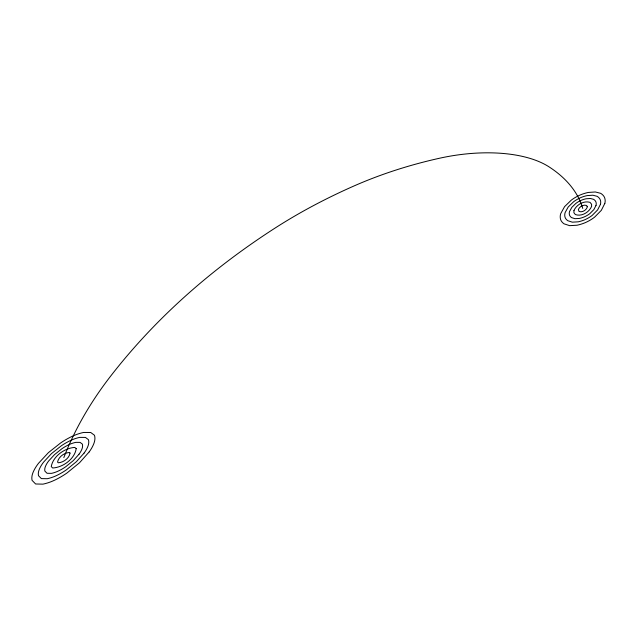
<?xml version="1.0" encoding="UTF-8"?>
<svg xmlns="http://www.w3.org/2000/svg" width="637" height="637" viewBox="0 0 637 637"><rect width="100%" height="100%" fill="white"/><g stroke="black" fill="none" stroke-linecap="round" stroke-linejoin="round"><path stroke-width="0.96" d="M582.767 208.474A242.291 121.118 -14.3 0 0 549.102 166.902A111.244 52.879 -11 0 0 439.522 158.239A264.307 141.103 -10.1 0 0 354.682 185.67A493.436 300.393 -5.1 0 0 274.977 228.134A1205.347 784.346 17.3 0 0 110.543 376.26A528.121 354.1 -6.2 0 0 63.819 457.613M587.187 206.356L587.179 207.455C585.929 210.393 582.202 212.623 579.073 211.5L578.364 209.485C579.638 206.571 583.261 204.437 586.406 205.409L587.187 206.356M573.961 210.505L573.905 212.726L575.346 214.55C581.621 216.819 589.098 212.328 591.59 206.444L591.582 204.246L590.013 202.359C583.739 200.448 576.517 204.692 573.961 210.505M76.217 448.567C74.736 459.046 62.888 467.415 52.704 468.004L51.255 466.603C53.054 456.291 64.576 448.05 74.728 447.413L76.217 448.567M70.038 453.074C69.282 458.306 63.381 462.486 58.286 462.788L57.561 462.088C58.437 456.928 64.226 452.803 69.298 452.493L70.038 453.074M604.832 203.394L601.336 210.329L594.687 217.066A39.072 18.895 -7.9 0 1 586.757 221.971A25.233 12.294 -7.6 0 1 577.034 225.235L569.637 225.657L564.024 223.818A25.496 12.453 -7.1 0 1 560.512 219.16A40.139 19.532 -6.8 0 1 560.751 213.546L564.573 206.651L571.262 200.169A39.948 19.301 -6.7 0 1 578.953 195.543A25.193 12.087 -7 0 1 588.254 192.446L595.38 191.976L600.707 193.337A26.467 12.668 -7.5 0 1 604.704 197.948A38.889 18.68 -7.8 0 1 604.832 203.394M600.412 204.413L597.594 209.955L592.267 215.33A31.324 15.145 -7.8 0 1 585.944 219.224A20.185 9.818 -7.5 0 1 578.205 221.827L572.313 222.17L567.822 220.713A20.352 9.921 -7.2 0 1 564.987 217.01A32.001 15.551 -6.9 0 1 565.154 212.527L568.18 207.017L573.531 201.81A31.882 15.399 -6.8 0 1 579.702 198.083A20.153 9.682 -7.1 0 1 587.179 195.599L592.896 195.217L597.164 196.323A21.22 10.176 -7.4 0 1 600.341 200.042A31.205 15.001 -7.7 0 1 600.412 204.413M596.001 205.425L593.867 209.581L589.87 213.594A23.537 11.378 -7.6 0 1 585.14 216.5A15.137 7.349 -7.5 0 1 579.359 218.443L574.956 218.698L571.596 217.623A15.232 7.405 -7.2 0 1 569.454 214.868A23.919 11.609 -7 0 1 569.558 211.516L571.811 207.375L575.816 203.458A23.856 11.522 -7 0 1 580.458 200.647A15.121 7.278 -7.1 0 1 586.088 198.776L590.395 198.489L593.604 199.333A15.949 7.668 -7.4 0 1 595.969 202.136A23.473 11.299 -7.6 0 1 596.001 205.425M89.196 451.904L79.569 462.717L67.124 472.893A47.162 25.289 -26.2 0 1 55.148 479.94A30.465 16.53 -26.4 0 1 42.966 484.144L35.616 483.985L32.057 480.338A30.672 16.873 -26.3 0 1 33.076 472.375A47.974 26.666 -25.9 0 1 38.499 463.306L48.428 452.62L60.642 442.946A47.536 26.388 -25.5 0 1 72.069 436.377A29.979 16.427 -25.3 0 1 83.598 432.451L90.701 432.475L94.467 435.254A31.627 17.08 -25.5 0 1 94.029 443.105A46.732 25.026 -25.8 0 1 89.196 451.904M84.116 453.05L76.392 461.69L66.455 469.788A37.75 20.304 -26.1 0 1 56.916 475.385A24.333 13.21 -26.3 0 1 47.226 478.721L41.365 478.602L38.507 475.72A24.461 13.433 -26.2 0 1 39.271 469.397A38.268 21.188 -25.9 0 1 43.563 462.167L51.478 453.616L61.271 445.828A37.989 21.013 -25.6 0 1 70.452 440.541A24.015 13.146 -25.4 0 1 79.729 437.38L85.43 437.412L88.424 439.665A25.369 13.727 -25.6 0 1 88.033 445.988A37.472 20.137 -25.8 0 1 84.116 453.05M79.036 454.189L73.231 460.662L65.786 466.706A28.331 15.288 -26 0 1 58.668 470.87A18.218 9.905 -26.2 0 1 51.446 473.363L47.066 473.283L44.901 471.141A18.29 10.025 -26.1 0 1 45.442 466.435A28.617 15.782 -25.9 0 1 48.619 461.029L54.543 454.603L61.9 448.743A28.466 15.686 -25.7 0 1 68.82 444.745A18.043 9.866 -25.5 0 1 75.811 442.357L80.103 442.389L82.34 444.1A19.078 10.343 -25.6 0 1 82.006 448.878A28.171 15.192 -25.8 0 1 79.036 454.189"/></g></svg>
